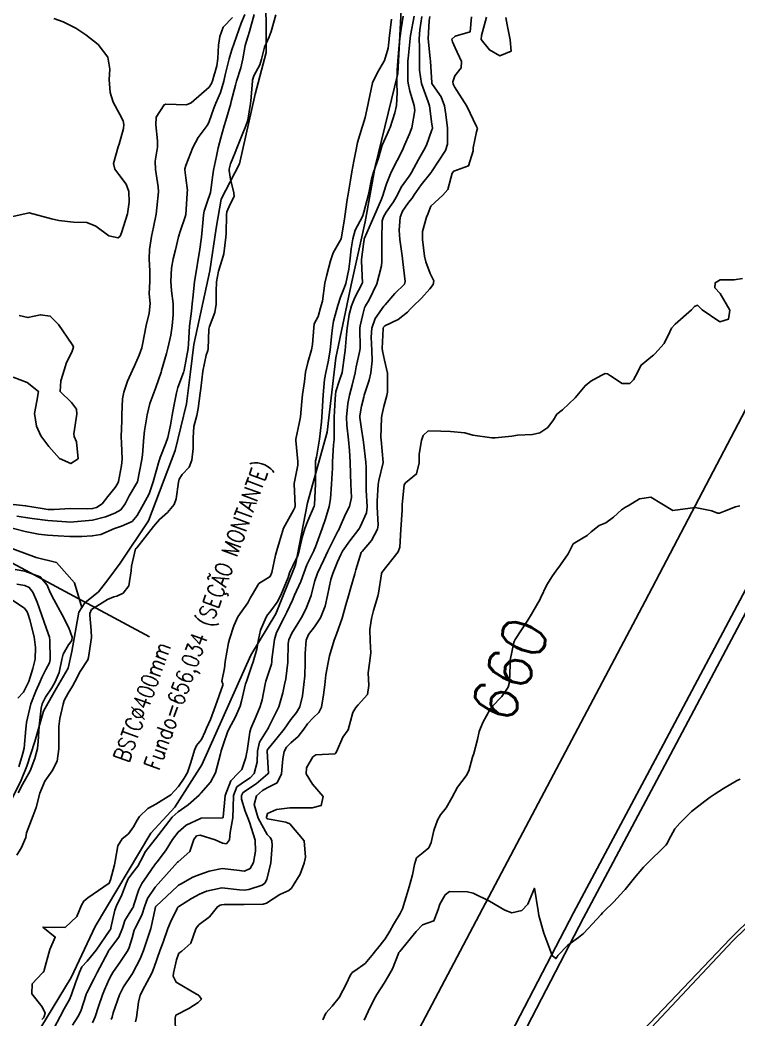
# Model space of a CAD drawing. Header units: metres. Extents: x 292545 to 299085, y 7450245 to 7463078.
# Drawn here: x 296499 to 296563.4, y 7459777.6 to 7459867.1 of the extents above; entities that cross this region are included whole.
import ezdxf
from ezdxf.enums import TextEntityAlignment as Align

# ---------------------------------------------------------------- set-up
doc = ezdxf.new("R2010")
doc.units = ezdxf.units.M
doc.linetypes.add('CONTINUO', pattern=[0])
for name, color, linetype in [('Area Verde e Lazer', 94, 'Continuous'), ('Cotas', 45, 'Continuous'), ('Curvas de Nivel 1m', 11, 'Continuous'), ('Curvas de Nivel 5m', 15, 'Continuous'), ('Hidrografia', 140, 'Continuous'), ('TEXTO', 45, 'Continuous'), ('Vias Primárias', 230, 'Continuous')]:
    doc.layers.add(name, color=color, linetype=linetype)
doc.styles.add('ROMANS', font='romans', dxfattribs={"height": 0.2})
doc.styles.add('Style-STANDARD', font='STANDARD.shx')

msp = doc.modelspace()

# ---------------------------------------------------------------- linework, layer by layer
at = {"layer": 'Area Verde e Lazer'}
msp.add_lwpolyline([(296550.632, 7459772.203), (296562.64, 7459784.783), (296588.203, 7459809.998), (296608.611, 7459829.032), (296618.72, 7459841.834, 0.086848), (296641.001, 7459883.093, 0.079325), (296647.827, 7459924.453, 0.02166), (296648.237, 7459954.064), (296636.583, 7459938.778, 0.038509), (296631.416, 7459928.373, 0.053903), (296631.445, 7459918.749, -0.109616), (296630.302, 7459908.172, -0.222641), (296621.03, 7459898.497, -0.151286), (296608.553, 7459897.645, 0.438059), (296607.11, 7459896.67), (296603.588, 7459889.54), (296592.18, 7459868.24), (296584.12, 7459852.558), (296575.453, 7459835.133), (296565.905, 7459817.518), (296556.8, 7459800.369), (296549.505, 7459786.67), (296541.522, 7459771.291)], format="xyb", dxfattribs=at)
at = {"layer": 'Curvas de Nivel 1m', "flags": 128}
for points, elevation in [([(296518.039, 7459867.363), (296517.211, 7459866.472), (296516.907, 7459865.661), (296516.801, 7459864.866), (296516.739, 7459863.663), (296516.639, 7459863.007), (296516.256, 7459861.667), (296516.179, 7459861.449), (296515.957, 7459861.111), (296514.344, 7459859.694), (296513.941, 7459859.515), (296512.083, 7459859.577), (296511.941, 7459859.536), (296511.226, 7459858.431), (296511.179, 7459857.727), (296511.341, 7459856.286), (296511.32, 7459855.726), (296511.134, 7459854.474), (296511.157, 7459853.727), (296511.394, 7459852.188), (296511.412, 7459851.724), (296511.27, 7459850.287), (296511.204, 7459849.726), (296510.972, 7459848.567), (296510.791, 7459847.73), (296510.624, 7459846.57), (296510.581, 7459845.738), (296510.641, 7459844.616), (296510.629, 7459843.737), (296510.587, 7459842.583), (296510.664, 7459841.736), (296510.596, 7459840.861), (296510.307, 7459839.741), (296509.998, 7459838.057), (296509.917, 7459837.746), (296509.676, 7459837.093), (296509.277, 7459836.144), (296509.096, 7459835.756), (296508.637, 7459834.772), (296508.302, 7459833.763), (296508.208, 7459833.183), (296508.133, 7459831.765), (296508.124, 7459831.249), (296508.089, 7459829.765), (296508.103, 7459829.247), (296508.159, 7459827.764), (296508.113, 7459827.209), (296507.833, 7459825.767), (296507.753, 7459825.555), (296507.535, 7459825.222), (296506.867, 7459824.433), (296506.358, 7459823.782), (296505.853, 7459823.443), (296505.508, 7459823.347), (296505.034, 7459823.323), (296503.508, 7459823.343), (296502.084, 7459823.257), (296501.507, 7459823.269), (296501.003, 7459823.343), (296499.51, 7459823.601), (296497.59, 7459823.811)], 656), ([(296520.007, 7459867.621), (296519.566, 7459866.08), (296519.425, 7459865.629), (296519.199, 7459864.826), (296518.971, 7459863.635), (296518.785, 7459862.837), (296518.416, 7459861.645), (296518.319, 7459861.287), (296517.945, 7459859.82), (296517.914, 7459859.68), (296517.903, 7459859.65), (296517.45, 7459858.132), (296517.302, 7459857.656), (296516.992, 7459856.574), (296516.782, 7459855.661), (296516.617, 7459854.931), (296516.342, 7459853.665), (296516.283, 7459853.252), (296516.078, 7459851.668), (296516.033, 7459851.486), (296515.842, 7459850.969), (296515.519, 7459849.983), (296515.455, 7459849.676), (296515.417, 7459849.274), (296515.279, 7459847.678), (296515.08, 7459846.384), (296514.969, 7459845.682), (296514.82, 7459844.741), (296514.657, 7459843.686), (296514.531, 7459842.478), (296514.452, 7459841.689), (296514.367, 7459841.047), (296514.213, 7459839.692), (296514.109, 7459838.116), (296514.064, 7459837.694), (296513.724, 7459835.76), (296513.714, 7459835.699), (296513.705, 7459835.657), (296513.66, 7459835.531), (296513.15, 7459834.195), (296513.019, 7459833.706), (296512.798, 7459832.532), (296512.66, 7459831.71), (296512.501, 7459830.809), (296512.245, 7459829.713), (296512.081, 7459829.212), (296511.565, 7459827.913), (296511.501, 7459827.721), (296511.483, 7459827.642), (296510.954, 7459825.729), (296510.58, 7459824.681), (296510.071, 7459823.742), (296509.503, 7459822.714), (296509.049, 7459822.203), (296508.098, 7459821.764), (296507.644, 7459821.616), (296507.491, 7459821.547), (296506.243, 7459821.025), (296505.484, 7459820.893), (296504.538, 7459820.859), (296503.483, 7459820.845), (296502.423, 7459820.891), (296501.484, 7459820.955), (296500.673, 7459821.04), (296499.487, 7459821.278), (296497.624, 7459821.756)], 654), ([(296502.034, 7459867.255), (296502.884, 7459866.974), (296504.022, 7459866.396), (296504.914, 7459865.801), (296506.004, 7459864.941), (296506.883, 7459863.781), (296507.045, 7459862.717), (296507.014, 7459861.78), (296507.099, 7459860.636), (296507.344, 7459859.776), (296507.932, 7459858.724), (296508.249, 7459858.088), (296508.319, 7459857.764), (296508.292, 7459857.39), (296507.896, 7459856.007), (296507.828, 7459855.837), (296507.796, 7459855.771), (296507.384, 7459854.269), (296507.494, 7459853.774), (296507.868, 7459853.268), (296508.528, 7459852.429), (296508.755, 7459851.756), (296508.801, 7459850.793), (296508.631, 7459849.758), (296508.105, 7459848.064), (296507.974, 7459847.767), (296507.801, 7459847.598), (296506.972, 7459847.778), (296505.812, 7459848.661), (296504.995, 7459848.982), (296503.815, 7459849.025), (296502.482, 7459849.168), (296501.818, 7459849.32), (296499.823, 7459849.86), (296497.818, 7459849.388)], 657), ([(296521.947, 7459867.601), (296521.524, 7459866.101), (296521.326, 7459865.607), (296520.931, 7459864.684), (296520.639, 7459863.614), (296520.494, 7459863.106), (296519.97, 7459862.127), (296519.854, 7459861.742), (296519.836, 7459861.631), (296519.689, 7459859.889), (296519.662, 7459859.633), (296519.412, 7459858.151), (296519.261, 7459857.637), (296518.853, 7459856.696), (296518.43, 7459855.645), (296518.291, 7459855.243), (296517.879, 7459854.23), (296517.755, 7459853.771), (296517.75, 7459853.651), (296517.865, 7459852.855), (296518.176, 7459851.647), (296518.195, 7459851.299), (296517.837, 7459850.62), (296517.557, 7459849.923), (296517.508, 7459849.653), (296517.477, 7459847.982), (296517.463, 7459847.653), (296517.265, 7459846.171), (296517.135, 7459845.656), (296516.794, 7459844.628), (296516.605, 7459843.661), (296516.58, 7459842.826), (296516.578, 7459841.662), (296516.474, 7459840.91), (296515.995, 7459839.667), (296515.932, 7459839.437), (296515.863, 7459837.668), (296515.835, 7459837.515), (296515.677, 7459837.106), (296515.39, 7459835.674), (296515.217, 7459834.107), (296515.165, 7459833.685), (296514.985, 7459832.321), (296514.853, 7459831.688), (296514.589, 7459830.699), (296514.521, 7459829.691), (296514.531, 7459828.733), (296514.396, 7459827.692), (296514.179, 7459827.071), (296513.55, 7459826.404), (296513.281, 7459825.967), (296513.209, 7459825.703), (296513.008, 7459824.217), (296512.825, 7459823.707), (296512.219, 7459823), (296511.499, 7459822.373), (296510.96, 7459821.728), (296509.474, 7459819.821), (296509.436, 7459819.788), (296509.361, 7459819.751), (296509.006, 7459818.198), (296508.966, 7459817.755), (296508.766, 7459816.421), (296508.247, 7459815.762), (296507.683, 7459815.505), (296507.42, 7459815.428), (296506.844, 7459815.205), (296505.408, 7459814.299), (296505.266, 7459813.94), (296505.266, 7459813.801), (296505.382, 7459812.412), (296505.409, 7459811.799), (296505.369, 7459811.392), (296505.158, 7459809.999), (296505.084, 7459809.803), (296504.391, 7459808.755), (296503.91, 7459807.814), (296503.712, 7459807.423), (296503.313, 7459806.801), (296502.98, 7459806.149), (296502.863, 7459805.824), (296502.591, 7459804.526), (296502.503, 7459803.828), (296502.484, 7459802.608), (296502.494, 7459801.828), (296502.343, 7459800.728), (296501.881, 7459799.834), (296501.224, 7459798.933), (296500.774, 7459797.847), (296500.47, 7459796.574), (296500.204, 7459795.855), (296499.597, 7459794.294), (296499.543, 7459793.864), (296499.427, 7459793.6), (296499.149, 7459792.971), (296498.723, 7459792.29)], 653), ([(296502.043, 7459776.747), (296502.596, 7459777.826), (296502.98, 7459778.509), (296503.449, 7459779.355), (296503.622, 7459779.814), (296503.981, 7459780.838), (296504.335, 7459781.807), (296504.557, 7459782.275), (296505.033, 7459782.791), (296505.825, 7459783.788), (296507.061, 7459785.581), (296507.136, 7459785.695), (296507.162, 7459785.769), (296507.496, 7459787.357), (296507.656, 7459787.764), (296508.13, 7459788.732), (296508.51, 7459789.756), (296508.697, 7459790.174), (296509.123, 7459790.726), (296509.561, 7459791.313), (296509.795, 7459791.743), (296510.262, 7459792.623), (296511.133, 7459793.73), (296511.148, 7459793.745), (296511.163, 7459793.767), (296512.658, 7459795.708), (296513.188, 7459796.174), (296514.092, 7459796.793), (296515.056, 7459797.681), (296515.125, 7459797.76), (296515.206, 7459797.852), (296516.068, 7459798.82), (296516.528, 7459799.661), (296516.977, 7459801.381), (296517.04, 7459801.653), (296517.087, 7459801.821), (296517.264, 7459802.358), (296517.603, 7459803.322), (296517.751, 7459803.645), (296518.292, 7459804.641), (296518.729, 7459805.636), (296518.86, 7459806.081), (296519.219, 7459807.631), (296519.241, 7459807.714), (296519.328, 7459807.944), (296519.765, 7459809.208), (296519.908, 7459809.624), (296520.239, 7459810.747), (296520.378, 7459811.62), (296520.556, 7459812.443), (296521.056, 7459813.613), (296521.189, 7459813.819), (296521.4, 7459814.055), (296522.051, 7459814.963), (296522.369, 7459815.596), (296523.034, 7459817.181), (296523.164, 7459817.584), (296523.237, 7459817.792), (296523.452, 7459818.205), (296523.892, 7459819.151), (296524.035, 7459819.574), (296524.303, 7459820.753), (296524.546, 7459821.569), (296524.814, 7459822.253), (296525.361, 7459823.562), (296525.392, 7459823.684), (296525.488, 7459825.561), (296525.49, 7459825.614), (296525.496, 7459827.561), (296525.502, 7459827.622), (296525.567, 7459827.955), (296525.842, 7459829.556), (296526.033, 7459831.127), (296526.055, 7459831.553), (296526.073, 7459832.009), (296526.173, 7459833.552), (296526.301, 7459834.902), (296526.425, 7459835.549), (296526.624, 7459836.498), (296526.794, 7459837.543), (296526.931, 7459838.777), (296527.012, 7459839.54), (296527.116, 7459840.135), (296527.478, 7459841.534), (296527.741, 7459842.3), (296528.095, 7459843.181), (296528.219, 7459843.525), (296528.491, 7459844.798), (296528.564, 7459845.522), (296528.698, 7459846.613), (296528.824, 7459847.52), (296529.031, 7459848.298), (296529.687, 7459849.511), (296529.731, 7459849.604), (296529.827, 7459849.907), (296530.226, 7459851.504), (296530.506, 7459852.858), (296530.688, 7459853.498), (296531.127, 7459854.733), (296531.347, 7459855.488), (296531.475, 7459855.911), (296531.914, 7459856.888), (296532.099, 7459857.299), (296532.172, 7459857.478), (296532.608, 7459858.801), (296532.762, 7459859.472), (296532.803, 7459860.623), (296532.767, 7459861.472), (296532.814, 7459862.638), (296532.873, 7459863.471), (296532.942, 7459864.533), (296533.034, 7459865.47), (296533.156, 7459866.334), (296533.342, 7459867.467)], 654), ([(296505.492, 7459777.268), (296505.734, 7459777.792), (296506.041, 7459778.731), (296506.39, 7459779.786), (296506.57, 7459780.214), (296507.014, 7459781.173), (296507.217, 7459781.571), (296507.342, 7459781.767), (296508.018, 7459782.775), (296508.661, 7459783.754), (296508.784, 7459784.014), (296509.054, 7459784.881), (296509.245, 7459785.564), (296509.328, 7459785.747), (296509.922, 7459786.9), (296510.185, 7459787.739), (296510.426, 7459788.41), (296511.11, 7459789.422), (296511.376, 7459789.726), (296513.133, 7459791.678), (296513.179, 7459791.7), (296514.218, 7459792.618), (296514.594, 7459793.686), (296514.839, 7459794.011), (296515.167, 7459794.08), (296516.485, 7459793.667), (296517.159, 7459793.371), (296517.502, 7459793.31), (296517.794, 7459793.651), (296517.837, 7459794.317), (296518.081, 7459795.647), (296518.108, 7459796.562), (296518.127, 7459797.641), (296518.453, 7459798.399), (296519.223, 7459798.952), (296519.645, 7459799.207), (296520.008, 7459799.622), (296520.253, 7459800.61), (296520.291, 7459801.62), (296520.466, 7459802.417), (296521.214, 7459803.611), (296521.24, 7459803.654), (296521.284, 7459803.732), (296522.215, 7459805.596), (296522.562, 7459806.838), (296522.708, 7459807.589), (296522.821, 7459808.098), (296523.021, 7459809.585), (296523.053, 7459811.268), (296523.107, 7459811.584), (296523.379, 7459812.184), (296523.9, 7459813.063), (296524.232, 7459813.572), (296524.631, 7459814.341), (296525.092, 7459815.563), (296525.17, 7459815.818), (296525.436, 7459816.885), (296525.664, 7459817.557), (296526.243, 7459818.766), (296526.606, 7459819.543), (296527.491, 7459821.32), (296527.572, 7459821.449), (296527.618, 7459821.529), (296528.191, 7459822.838), (296528.534, 7459823.52), (296528.708, 7459824.335), (296528.662, 7459825.519), (296528.618, 7459826.453), (296528.586, 7459827.52), (296528.545, 7459828.549), (296528.456, 7459829.521), (296528.302, 7459830.823), (296528.273, 7459831.523), (296528.376, 7459832.772), (296528.525, 7459833.521), (296528.765, 7459834.399), (296529.033, 7459835.516), (296529.141, 7459836.035), (296529.474, 7459837.512), (296529.49, 7459837.707), (296529.46, 7459839.512), (296529.482, 7459839.736), (296529.721, 7459840.746), (296529.891, 7459841.348), (296529.962, 7459841.507), (296530.298, 7459842.062), (296530.983, 7459843.492), (296531.393, 7459845.11), (296531.427, 7459845.485), (296531.436, 7459845.827), (296531.42, 7459847.486), (296531.478, 7459849.144), (296531.587, 7459849.484), (296531.827, 7459849.919), (296532.469, 7459850.841), (296532.823, 7459851.47), (296533.17, 7459852.15), (296533.868, 7459853.136), (296534.014, 7459853.316), (296534.105, 7459853.458), (296534.721, 7459854.616), (296535.207, 7459855.447), (296535.431, 7459855.914), (296535.92, 7459857.275), (296535.96, 7459857.401), (296535.963, 7459857.439), (296535.959, 7459857.475), (296535.926, 7459857.789), (296535.71, 7459859.442), (296535.599, 7459859.791), (296534.988, 7459861.45), (296534.8, 7459862.632), (296534.802, 7459863.452), (296534.809, 7459864.647), (296534.784, 7459865.452), (296534.826, 7459866.253), (296535.031, 7459867.445)], 656), ([(296507.193, 7459777.553), (296507.272, 7459777.776), (296507.365, 7459778.162), (296507.911, 7459779.766), (296508.274, 7459780.487), (296509.021, 7459781.612), (296509.079, 7459781.693), (296509.113, 7459781.749), (296509.791, 7459782.987), (296510.088, 7459783.74), (296510.315, 7459784.473), (296510.725, 7459785.733), (296510.802, 7459785.998), (296511.087, 7459787.356), (296511.163, 7459787.658), (296511.208, 7459787.728), (296513.111, 7459789.512), (296513.218, 7459789.593), (296513.395, 7459789.697), (296514.494, 7459790.312), (296515.122, 7459790.563), (296515.95, 7459790.847), (296517.127, 7459791.1), (296518.445, 7459790.959), (296519.125, 7459790.87), (296519.645, 7459791.108), (296519.92, 7459791.622), (296520.125, 7459792.644), (296520.071, 7459793.621), (296519.562, 7459795.243), (296519.411, 7459795.628), (296519.189, 7459796.222), (296518.869, 7459797.304), (296518.859, 7459797.633), (296518.964, 7459797.875), (296519.209, 7459798.066), (296520.164, 7459798.675), (296521.232, 7459799.565), (296521.256, 7459799.586), (296521.267, 7459799.609), (296521.267, 7459799.643), (296521.238, 7459800.089), (296521.151, 7459801.611), (296521.168, 7459801.697), (296521.256, 7459801.833), (296522.061, 7459802.809), (296522.668, 7459803.589), (296523.292, 7459804.44), (296523.789, 7459805.084), (296524.078, 7459805.572), (296524.317, 7459806.566), (296524.455, 7459807.569), (296524.545, 7459808.358), (296524.569, 7459809.568), (296524.558, 7459810.371), (296524.653, 7459811.567), (296524.868, 7459812.075), (296525.385, 7459812.764), (296525.925, 7459813.552), (296526.355, 7459814.599), (296526.568, 7459815.543), (296526.877, 7459816.978), (296527.046, 7459817.536), (296527.155, 7459817.827), (296527.459, 7459818.581), (296527.753, 7459819.243), (296527.909, 7459819.526), (296528.555, 7459820.446), (296529.371, 7459821.511), (296529.421, 7459821.583), (296529.495, 7459821.703), (296530.061, 7459822.951), (296530.111, 7459823.504), (296530.04, 7459825), (296530.033, 7459825.505), (296530.03, 7459827.033), (296530.012, 7459827.506), (296529.788, 7459829.301), (296529.75, 7459829.508), (296529.597, 7459830.464), (296529.46, 7459831.512), (296529.463, 7459831.663), (296529.623, 7459832.527), (296529.808, 7459833.331), (296529.864, 7459833.508), (296530.296, 7459834.854), (296530.446, 7459835.502), (296530.575, 7459836.596), (296530.546, 7459837.501), (296530.486, 7459838.711), (296530.543, 7459839.502), (296530.833, 7459840.382), (296531.621, 7459841.482), (296531.734, 7459841.61), (296532.604, 7459842.612), (296533.454, 7459843.463), (296533.53, 7459843.688), (296533.32, 7459845.465), (296533.247, 7459846), (296533.052, 7459847.468), (296532.984, 7459848.295), (296533.062, 7459849.468), (296533.291, 7459850.003), (296533.836, 7459850.758), (296534.141, 7459851.156), (296534.34, 7459851.455), (296534.956, 7459852.349), (296535.817, 7459853.441), (296535.84, 7459853.474), (296535.874, 7459853.525), (296537.141, 7459855.421), (296537.319, 7459856.001), (296537.303, 7459857.419), (296537.18, 7459858.666), (296537.054, 7459859.423), (296536.749, 7459860.226), (296535.962, 7459861.354), (296535.92, 7459861.44), (296535.909, 7459861.496), (296535.805, 7459863.442), (296535.775, 7459863.663), (296535.598, 7459865.444), (296535.68, 7459867.086), (296535.737, 7459867.434)], 657), ([(296509.361, 7459777.352), (296509.451, 7459777.745), (296509.623, 7459779.107), (296509.786, 7459779.742), (296510.199, 7459780.544), (296510.826, 7459781.732), (296510.885, 7459781.871), (296511.028, 7459782.261), (296511.55, 7459783.722), (296511.839, 7459784.506), (296512.254, 7459785.712), (296512.482, 7459786.299), (296513.09, 7459787.523), (296513.16, 7459787.631), (296513.238, 7459787.699), (296514.375, 7459788.412), (296515.104, 7459788.806), (296515.709, 7459789.072), (296517.11, 7459789.367), (296518.67, 7459789.198), (296519.108, 7459789.153), (296519.529, 7459789.206), (296520.72, 7459789.614), (296520.946, 7459789.78), (296521.118, 7459790.105), (296521.492, 7459791.605), (296521.615, 7459793.144), (296521.58, 7459793.604), (296521.427, 7459793.867), (296521.168, 7459794.156), (296520.339, 7459795.618), (296519.979, 7459796.838), (296520.194, 7459797.62), (296520.731, 7459798.094), (296521.214, 7459798.341), (296522.051, 7459798.767), (296522.436, 7459799.592), (296522.57, 7459800.914), (296522.677, 7459801.589), (296522.876, 7459801.969), (296523.264, 7459802.348), (296523.93, 7459802.917), (296524.429, 7459803.569), (296524.783, 7459804.07), (296525.293, 7459804.596), (296525.784, 7459805.069), (296526.02, 7459805.553), (296526.211, 7459806.654), (296526.319, 7459807.55), (296526.424, 7459808.461), (296526.627, 7459809.547), (296526.751, 7459810.155), (296527.154, 7459811.542), (296527.379, 7459812.098), (296527.872, 7459813.525), (296528.201, 7459814.732), (296528.437, 7459815.52), (296528.67, 7459816.278), (296529.011, 7459817.514), (296529.112, 7459817.85), (296529.466, 7459819.029), (296529.582, 7459819.398), (296529.658, 7459819.508), (296530.493, 7459820.484), (296531.056, 7459821.494), (296531.116, 7459821.874), (296531.023, 7459823.495), (296531.011, 7459824.004), (296531.117, 7459825.494), (296531.166, 7459825.875), (296531.543, 7459827.49), (296531.361, 7459829.492), (296531.349, 7459829.73), (296531.39, 7459831.492), (296531.419, 7459831.688), (296531.623, 7459832.502), (296531.882, 7459833.486), (296531.935, 7459833.785), (296531.937, 7459835.486), (296531.67, 7459836.63), (296531.483, 7459837.492), (296531.472, 7459837.705), (296531.556, 7459839.491), (296531.589, 7459839.607), (296531.706, 7459839.715), (296532.903, 7459840.28), (296533.725, 7459840.953), (296533.973, 7459841.214), (296534.218, 7459841.455), (296534.982, 7459842.206), (296535.749, 7459843.029), (296536.04, 7459843.436), (296536.082, 7459843.761), (296535.763, 7459844.401), (296535.371, 7459845.444), (296535.256, 7459845.97), (296535.091, 7459847.447), (296535.078, 7459848.179), (296535.428, 7459849.444), (296535.542, 7459849.726), (296535.833, 7459850.449), (296536.903, 7459851.424), (296537.343, 7459851.925), (296537.739, 7459853.412), (296537.875, 7459853.587), (296539.207, 7459854.069), (296539.62, 7459855.393), (296539.63, 7459855.659), (296539.919, 7459857.106), (296539.989, 7459857.322), (296540.004, 7459857.389), (296539.989, 7459857.454), (296539.925, 7459857.576), (296539.056, 7459859.399), (296537.96, 7459861.137), (296537.865, 7459861.315), (296537.83, 7459861.412), (296537.806, 7459861.572), (296537.974, 7459862.116), (296538.544, 7459862.845), (296538.562, 7459863.404), (296538.005, 7459864.64), (296537.758, 7459865.161), (296537.705, 7459865.415), (296538.015, 7459865.662), (296539.343, 7459866.073), (296539.469, 7459867.396)], 658), ([(296540.803, 7459867.378), (296540.366, 7459865.734), (296540.343, 7459865.385), (296541.074, 7459864.444), (296541.998, 7459863.916), (296543.021, 7459864.332), (296542.947, 7459865.351), (296542.676, 7459866.704), (296542.547, 7459867.355)], 658), ([(296500.969, 7459777.556), (296501.104, 7459777.714), (296501.172, 7459777.847), (296501.27, 7459778.14), (296500.981, 7459778.707), (296500.076, 7459779.859), (296500.105, 7459780.76), (296501.022, 7459781.757), (296501.075, 7459781.796), (296501.143, 7459781.848), (296501.166, 7459781.989), (296501.687, 7459783.84), (296502.169, 7459784.948), (296501.063, 7459785.85), (296503.063, 7459785.82), (296504.095, 7459786.793), (296504.518, 7459787.806), (296504.73, 7459788.17), (296505.1, 7459788.459), (296506.997, 7459789.772), (296507.116, 7459790.077), (296507.463, 7459791.433), (296507.538, 7459791.766), (296507.778, 7459793.139), (296508.16, 7459793.76), (296508.718, 7459794.204), (296509.174, 7459794.815), (296509.514, 7459795.412), (296509.727, 7459795.745), (296510.466, 7459796.465), (296511.194, 7459796.851), (296512.512, 7459797.71), (296512.866, 7459798.048), (296513.214, 7459798.451), (296513.734, 7459799.187), (296514.006, 7459799.692), (296514.328, 7459800.603), (296514.636, 7459801.686), (296514.83, 7459802.114), (296515.268, 7459802.666), (296515.594, 7459803.36), (296515.719, 7459803.673), (296516.075, 7459804.452), (296516.528, 7459805.662), (296517.18, 7459807.511), (296517.184, 7459807.652), (296517.091, 7459807.889), (296517.344, 7459809.051), (296517.399, 7459809.602), (296517.404, 7459809.649), (296517.701, 7459811.315), (296517.789, 7459811.646), (296518.185, 7459812.842), (296518.539, 7459813.639), (296518.882, 7459814.154), (296519.412, 7459814.911), (296519.674, 7459815.372), (296519.803, 7459815.626), (296520.422, 7459816.631), (296521.44, 7459817.271), (296521.568, 7459817.608), (296521.895, 7459819.175), (296522.039, 7459819.602), (296522.277, 7459820.394), (296522.618, 7459821.593), (296523.509, 7459823.19), (296523.634, 7459823.457), (296523.657, 7459823.579), (296523.582, 7459825.54), (296523.586, 7459825.58), (296523.897, 7459827.239), (296523.905, 7459827.577), (296523.715, 7459829.445), (296523.72, 7459829.579), (296524.06, 7459831.121), (296524.134, 7459831.575), (296524.263, 7459832.938), (296524.336, 7459833.573), (296524.497, 7459834.725), (296524.607, 7459835.571), (296524.802, 7459836.438), (296525.127, 7459837.566), (296525.216, 7459838.036), (296525.332, 7459839.564), (296525.383, 7459839.888), (296525.718, 7459840.548), (296525.945, 7459841.341), (296526.006, 7459841.556), (296526.102, 7459841.92), (296526.322, 7459843.551), (296526.496, 7459844.285), (296526.845, 7459845.544), (296527.076, 7459846.248), (296527.803, 7459847.53), (296528.074, 7459849.274), (296528.119, 7459849.527), (296528.329, 7459851.042), (296528.407, 7459851.524), (296528.617, 7459852.768), (296528.731, 7459853.521), (296528.922, 7459854.48), (296529.137, 7459855.518), (296529.257, 7459856.162), (296529.662, 7459857.513), (296529.729, 7459857.708), (296529.932, 7459858.395), (296530.187, 7459859.506), (296530.235, 7459859.795), (296530.586, 7459861.501), (296531.04, 7459862.431), (296531.669, 7459863.485), (296532.004, 7459864.598), (296532.088, 7459865.403), (296532.1, 7459865.479), (296532.308, 7459867.2)], 653), ([(296512.954, 7459776.428), (296512.911, 7459777.701), (296512.975, 7459777.958), (296514.128, 7459778.542), (296514.987, 7459779.084), (296515.266, 7459779.402), (296515.052, 7459779.679), (296514.993, 7459779.736), (296514.826, 7459779.85), (296513.005, 7459780.909), (296512.743, 7459781.437), (296512.768, 7459781.704), (296513.031, 7459782.899), (296513.232, 7459783.506), (296513.504, 7459783.695), (296514.323, 7459784.414), (296514.779, 7459785.683), (296514.871, 7459785.877), (296515.069, 7459786.068), (296515.976, 7459786.775), (296516.694, 7459787.664), (296516.933, 7459787.823), (296517.095, 7459787.855), (296517.299, 7459787.861), (296519.095, 7459787.871), (296520.806, 7459787.903), (296521.097, 7459787.996), (296522.294, 7459788.781), (296523.108, 7459789.119), (296523.353, 7459789.335), (296523.501, 7459789.576), (296524.105, 7459790.588), (296524.461, 7459791.567), (296524.597, 7459792.109), (296524.469, 7459793.567), (296523.178, 7459795.096), (296522.837, 7459795.242), (296521.182, 7459795.537), (296521.113, 7459795.611), (296521.093, 7459795.702), (296521.187, 7459796.028), (296521.981, 7459796.388), (296523.192, 7459796.521), (296524.221, 7459796.542), (296525.193, 7459796.524), (296526.007, 7459796.74), (296526.184, 7459797.55), (296525.219, 7459798.642), (296524.647, 7459799.566), (296524.69, 7459800.114), (296525.248, 7459801.089), (296525.514, 7459801.293), (296527.251, 7459801.359), (296527.375, 7459801.538), (296527.941, 7459802.861), (296528.41, 7459803.523), (296528.841, 7459805.06), (296529.1, 7459805.513), (296529.305, 7459805.753), (296530.139, 7459806.677), (296530.254, 7459807.501), (296530.212, 7459808.629), (296530.314, 7459809.5), (296530.435, 7459810.426), (296530.396, 7459811.5), (296530.37, 7459812.514), (296530.504, 7459813.499), (296530.696, 7459814.205), (296531.087, 7459815.493), (296531.148, 7459815.771), (296531.395, 7459817.49), (296531.406, 7459817.527), (296531.444, 7459817.609), (296532.891, 7459819.469), (296533.034, 7459819.902), (296533.128, 7459821.465), (296533.246, 7459823.199), (296533.257, 7459823.464), (296533.263, 7459823.717), (296533.439, 7459825.462), (296533.545, 7459825.639), (296534.545, 7459826.458), (296534.771, 7459827.448), (296534.79, 7459828.228), (296534.999, 7459829.446), (296535.151, 7459829.883), (296535.596, 7459830.325), (296536.723, 7459830.296), (296537.596, 7459830.256), (296538.864, 7459830.127), (296539.591, 7459829.925), (296541.276, 7459829.684), (296541.588, 7459829.692), (296543.093, 7459829.844), (296543.591, 7459829.911), (296544.925, 7459829.995), (296545.595, 7459830.126), (296546.305, 7459830.611), (296546.806, 7459831.308), (296547.117, 7459831.806), (296547.622, 7459832.196), (296548.758, 7459833.283), (296549.644, 7459834.359), (296550.151, 7459834.762), (296551.089, 7459835.256), (296551.454, 7459835.454), (296551.656, 7459835.428), (296551.912, 7459835.246), (296552.957, 7459834.541), (296553.646, 7459834.567), (296553.998, 7459834.868), (296554.15, 7459835.215), (296554.679, 7459836.199), (296555.68, 7459837.021), (296555.784, 7459837.096), (296555.896, 7459837.198), (296556.735, 7459838.147), (296557.251, 7459839.185), (296557.388, 7459839.501), (296557.71, 7459839.87), (296559.188, 7459841.158), (296559.44, 7459841.441), (296559.729, 7459841.567), (296560.137, 7459841.146), (296561.712, 7459840.078), (296562.508, 7459840.33), (296562.632, 7459841.121), (296561.745, 7459842.622), (296561.267, 7459843.135), (296561.316, 7459843.576), (296561.76, 7459843.856), (296563.021, 7459843.856), (296563.762, 7459843.976)], 659), ([(296498.947, 7459840.639), (296499.712, 7459840.457), (296500.846, 7459840.719), (296501.714, 7459840.588), (296502.448, 7459839.833), (296503.685, 7459838.034), (296503.776, 7459837.911), (296503.793, 7459837.818), (296503.679, 7459837.455), (296503.157, 7459836.336), (296503, 7459835.827), (296502.68, 7459834.797), (296502.605, 7459833.83), (296503.623, 7459832.846), (296504.063, 7459832.259), (296504.095, 7459831.813), (296503.828, 7459830.049), (296503.854, 7459829.816), (296504.074, 7459829.324), (296504.219, 7459827.81), (296503.558, 7459827.373), (296502.561, 7459827.83), (296501.579, 7459828.915), (296500.879, 7459829.851), (296500.476, 7459830.731), (296500.316, 7459831.853), (296500.504, 7459832.971), (296500.656, 7459833.85), (296499.645, 7459834.649), (296498.398, 7459835.132)], 657), ([(296498.586, 7459817.879), (296499.442, 7459817.749), (296500.818, 7459817.231), (296501.429, 7459816.473), (296501.713, 7459815.837), (296502.042, 7459815.208), (296502.786, 7459813.826), (296503.385, 7459812.647), (296503.677, 7459811.817), (296503.651, 7459811.536), (296503.366, 7459811.146), (296502.875, 7459810.308), (296502.772, 7459809.826), (296502.505, 7459808.659), (296502.153, 7459807.832), (296501.855, 7459807.297), (296501.309, 7459806.459), (296501.007, 7459805.844), (296500.905, 7459805.452), (296500.718, 7459803.848), (296500.648, 7459802.464), (296500.574, 7459801.85), (296500.343, 7459800.953), (296499.927, 7459799.86), (296499.221, 7459798.632), (296498.855, 7459797.874)], 654), ([(296497.908, 7459815.395), (296499.408, 7459814.417), (296499.639, 7459814.101), (296499.728, 7459813.865), (296499.885, 7459813.373), (296500.276, 7459811.856), (296500.412, 7459810.903), (296500.366, 7459809.855), (296500.167, 7459809.031), (296499.811, 7459807.863), (296499.313, 7459806.906), (296498.816, 7459806.367)], 656), ([(296529.837, 7459777.501), (296530.209, 7459778.27), (296530.819, 7459779.492), (296530.877, 7459779.608), (296530.996, 7459779.8), (296531.655, 7459780.834), (296532.038, 7459781.48), (296532.389, 7459782.11), (296532.912, 7459783.471), (296532.958, 7459783.557), (296533.045, 7459783.665), (296534.497, 7459785.448), (296535.069, 7459786.042), (296536.108, 7459786.394), (296536.474, 7459787.426), (296536.623, 7459787.892), (296537.103, 7459788.733), (296537.486, 7459789.038), (296539.107, 7459789), (296539.61, 7459788.881), (296541.095, 7459788.173), (296542.441, 7459787.356), (296543.081, 7459787.136), (296543.992, 7459787.336), (296544.52, 7459787.9), (296545.113, 7459789.32), (296545.434, 7459787.316), (296545.505, 7459786.889), (296545.959, 7459785.311), (296546.489, 7459783.865), (296546.692, 7459783.304), (296547.039, 7459783.02), (296547.148, 7459783.192), (296547.205, 7459783.298), (296548.114, 7459784.228), (296549.059, 7459784.899), (296549.491, 7459785.274), (296551.08, 7459786.962), (296551.213, 7459787.117), (296551.34, 7459787.247), (296552.228, 7459788.106), (296553.111, 7459789.103), (296553.176, 7459789.166), (296553.239, 7459789.229), (296554.083, 7459790.261), (296554.882, 7459791.213), (296555.136, 7459791.474), (296556.889, 7459793.183), (296557.001, 7459793.336), (296557.16, 7459793.679), (296557.69, 7459794.66), (296558.13, 7459795.171), (296558.666, 7459795.687), (296559.193, 7459796.203), (296560.381, 7459797.142), (296560.857, 7459797.486), (296561.212, 7459797.739), (296562.062, 7459798.279), (296563.23, 7459798.943), (296563.34, 7459799), (296563.537, 7459799.107)], 661)]:
    msp.add_lwpolyline(points, dxfattribs=dict(at, elevation=elevation))
at = {"layer": 'Curvas de Nivel 5m', "flags": 128}
for points, elevation in [([(296519.149, 7459867.633), (296518.841, 7459866.827), (296518.415, 7459865.644), (296518.001, 7459864.461), (296517.807, 7459863.84), (296517.762, 7459863.652), (296517.405, 7459862.222), (296517.269, 7459861.657), (296516.981, 7459860.631), (296516.571, 7459859.664), (296516.386, 7459859.218), (296515.926, 7459857.937), (296515.785, 7459857.672), (296514.982, 7459856.608), (296514.503, 7459855.691), (296513.877, 7459854.092), (296513.783, 7459853.792), (296513.775, 7459853.701), (296513.866, 7459852.987), (296514.009, 7459851.852), (296513.995, 7459851.698), (296513.977, 7459851.572), (296513.855, 7459849.7), (296513.821, 7459849.501), (296513.348, 7459848.164), (296513.212, 7459847.706), (296512.948, 7459846.546), (296512.732, 7459845.71), (296512.585, 7459844.891), (296512.533, 7459843.712), (296512.59, 7459842.866), (296512.738, 7459841.71), (296512.735, 7459840.692), (296512.632, 7459839.711), (296512.52, 7459838.887), (296512.264, 7459837.714), (296512.14, 7459837.254), (296511.703, 7459835.72), (296511.693, 7459835.689), (296511.661, 7459835.579), (296511.174, 7459834.193), (296510.997, 7459833.73), (296510.644, 7459832.756), (296510.39, 7459831.738), (296510.174, 7459830.316), (296510.11, 7459829.742), (296509.98, 7459828.157), (296509.92, 7459827.745), (296509.543, 7459825.75), (296508.788, 7459824.494), (296508.42, 7459823.761), (296508.039, 7459823.234), (296507.504, 7459822.921), (296506.672, 7459822.608), (296505.498, 7459822.316), (296503.836, 7459822.155), (296503.496, 7459822.142), (296503.172, 7459822.147), (296501.497, 7459822.279), (296500.102, 7459822.464), (296499.5, 7459822.55), (296498.722, 7459822.657)], 655), ([(296503.716, 7459777.058), (296504.204, 7459777.808), (296504.462, 7459778.321), (296504.929, 7459779.801), (296504.945, 7459779.85), (296504.995, 7459779.948), (296505.62, 7459781.188), (296505.922, 7459781.787), (296506.906, 7459783.636), (296506.984, 7459783.771), (296507.044, 7459783.845), (296507.879, 7459784.937), (296508.19, 7459785.759), (296508.408, 7459786.422), (296509.09, 7459787.541), (296509.169, 7459787.672), (296509.193, 7459787.749), (296509.652, 7459789.2), (296509.926, 7459789.742), (296510.408, 7459790.449), (296511.13, 7459791.478), (296511.328, 7459791.727), (296512.098, 7459792.767), (296512.689, 7459793.707), (296513.169, 7459794.355), (296513.902, 7459794.966), (296515.182, 7459795.589), (296515.257, 7459795.604), (296517.183, 7459795.625), (296517.207, 7459795.66), (296517.211, 7459795.687), (296517.395, 7459797.648), (296517.904, 7459798.962), (296518.568, 7459799.637), (296518.892, 7459799.978), (296519.247, 7459801.055), (296519.348, 7459801.533), (296519.358, 7459801.629), (296519.607, 7459803.298), (296519.699, 7459803.626), (296520.16, 7459804.755), (296520.525, 7459805.618), (296520.71, 7459806.214), (296520.979, 7459807.613), (296521.053, 7459807.887), (296521.34, 7459808.779), (296521.539, 7459809.419), (296521.57, 7459809.607), (296521.585, 7459809.836), (296521.805, 7459811.604), (296522.008, 7459812.229), (296522.69, 7459813.591), (296522.924, 7459814.064), (296523.417, 7459815.153), (296523.55, 7459815.45), (296523.611, 7459815.578), (296524.184, 7459816.824), (296524.442, 7459817.57), (296524.727, 7459818.294), (296525.341, 7459819.561), (296525.38, 7459819.654), (296525.477, 7459819.928), (296526.077, 7459821.551), (296526.387, 7459822.432), (296526.713, 7459823.542), (296526.832, 7459824.232), (296526.936, 7459825.539), (296527, 7459826.981), (296527.013, 7459827.538), (296527.092, 7459829.051), (296527.148, 7459829.537), (296527.172, 7459829.953), (296527.151, 7459831.537), (296527.241, 7459833.148), (296527.268, 7459833.535), (296527.321, 7459833.851), (296527.653, 7459834.848), (296527.828, 7459835.36), (296527.866, 7459835.528), (296528.097, 7459837.106), (296528.155, 7459837.525), (296528.271, 7459838.95), (296528.317, 7459839.524), (296528.514, 7459840.729), (296528.718, 7459841.52), (296529.006, 7459842.252), (296529.671, 7459843.511), (296529.688, 7459843.577), (296529.609, 7459845.512), (296529.616, 7459845.671), (296529.796, 7459847.031), (296529.86, 7459847.451), (296529.864, 7459847.509), (296529.884, 7459847.589), (296530.702, 7459849.497), (296531.414, 7459851.062), (296531.561, 7459851.484), (296531.62, 7459851.709), (296531.857, 7459852.449), (296532.144, 7459853.202), (296532.274, 7459853.476), (296532.809, 7459854.545), (296533.271, 7459855.466), (296533.467, 7459855.896), (296533.915, 7459856.936), (296534.069, 7459857.31), (296534.116, 7459857.458), (296534.392, 7459859.002), (296534.345, 7459859.456), (296533.956, 7459860.754), (296533.78, 7459861.462), (296533.762, 7459861.666), (296533.774, 7459863.462), (296533.783, 7459863.674), (296533.967, 7459865.46), (296533.971, 7459865.502), (296534.016, 7459865.741), (296534.323, 7459867.456)], 655), ([(296526.135, 7459777.548), (296526.404, 7459778.12), (296526.985, 7459778.76), (296527.597, 7459779.531), (296528.273, 7459780.788), (296528.582, 7459781.516), (296528.764, 7459781.767), (296529.019, 7459781.922), (296529.941, 7459782.59), (296530.7, 7459783.493), (296530.845, 7459783.692), (296531.047, 7459783.93), (296531.746, 7459784.793), (296532.165, 7459785.479), (296532.465, 7459786.08), (296533.079, 7459787.056), (296533.286, 7459787.467), (296533.718, 7459788.847), (296533.894, 7459789.458), (296534.189, 7459790.519), (296534.359, 7459791.452), (296534.549, 7459792.042), (296535.149, 7459792.54), (296535.643, 7459792.947), (296535.86, 7459793.433), (296536.107, 7459794.497), (296536.429, 7459795.428), (296536.697, 7459795.916), (296537.194, 7459796.536), (296537.699, 7459797.413), (296538.226, 7459798.397), (296538.977, 7459799.394), (296539.238, 7459799.86), (296539.571, 7459801.066), (296539.675, 7459801.386), (296540.007, 7459802.641), (296540.164, 7459803.381), (296540.476, 7459804.187), (296541.128, 7459805.372), (296541.201, 7459805.474), (296541.305, 7459805.575), (296542.176, 7459806.5), (296542.751, 7459807.356), (296542.881, 7459807.803), (296542.925, 7459809.354), (296542.945, 7459809.766), (296543.258, 7459811.351), (296543.283, 7459811.441), (296543.376, 7459811.613), (296544.524, 7459813.333), (296544.845, 7459813.885), (296545.416, 7459814.865), (296545.578, 7459815.161), (296545.649, 7459815.318), (296546.232, 7459816.515), (296546.734, 7459817.307), (296547.011, 7459817.74), (296547.453, 7459818.3), (296548.131, 7459819.29), (296548.573, 7459820.187), (296549.485, 7459820.714), (296549.825, 7459820.93), (296550.177, 7459821.263), (296550.909, 7459821.845), (296551.501, 7459822.082), (296552.184, 7459822.565), (296552.907, 7459823.236), (296553.277, 7459823.471), (296553.517, 7459823.605), (296554.526, 7459824.218), (296555.525, 7459824.374), (296557.513, 7459823.18), (296559.516, 7459823.454), (296560.996, 7459823.135), (296561.511, 7459822.944), (296561.698, 7459822.941), (296562.144, 7459823.124), (296563.126, 7459823.505), (296563.518, 7459823.604)], 660), ([(296498.724, 7459816.583), (296499.429, 7459816.459), (296499.845, 7459816.282), (296500.149, 7459815.859), (296500.534, 7459814.973), (296500.93, 7459813.847), (296501.384, 7459812.574), (296501.639, 7459811.837), (296501.671, 7459811.536), (296501.721, 7459809.836), (296501.664, 7459809.521), (296501.339, 7459808.927), (296500.97, 7459808.204), (296500.822, 7459807.848), (296500.434, 7459806.973), (296499.993, 7459805.86), (296499.592, 7459804.171), (296499.552, 7459803.866), (296499.535, 7459803.61), (296499.38, 7459801.868), (296499.247, 7459801.298), (296498.907, 7459800.202)], 655)]:
    msp.add_lwpolyline(points, dxfattribs=dict(at, elevation=elevation))
at = {"layer": 'Hidrografia'}
for points in [[(296520.955, 7459871), (296521.079, 7459866.885), (296521.079, 7459864.217), (296520.068, 7459860.467), (296518.693, 7459854.236), (296517.032, 7459851.063), (296516.599, 7459848.468), (296516.022, 7459844.646), (296514.574, 7459838.056), (296514.286, 7459835.604), (296513.925, 7459832.72), (296512.914, 7459828.538), (296510.528, 7459822.234), (296507.972, 7459818.47), (296506.894, 7459816.971), (296506.049, 7459815.893), (296504.83, 7459814.909), (296504.267, 7459814.066), (296503.657, 7459810.553), (296503.329, 7459809.054), (296502.063, 7459806.899), (296501.124, 7459805.191), (296500.327, 7459802.474), (296499.623, 7459800.273), (296499.06, 7459798.867), (296495.959, 7459792.755)], [(296500.865, 7459776.845), (296503.596, 7459781.326), (296505.742, 7459785.904), (296510.73, 7459794.247), (296512.876, 7459796.584), (296515.314, 7459800.383), (296519.703, 7459810.222), (296521.947, 7459813.924), (296523.702, 7459818.307), (296524.775, 7459823.86), (296526.531, 7459830.191), (296527.312, 7459836.863), (296528.678, 7459843.39), (296529.946, 7459849.039), (296530.823, 7459854.007), (296532.874, 7459862.342), (296533.264, 7459869.746)], [(296504.548, 7459814.488), (296503.884, 7459816.703), (296502.28, 7459818.527), (296500.453, 7459818.969), (296496.967, 7459820.24)]]:
    msp.add_lwpolyline(points, dxfattribs=at)
at = {"layer": 'TEXTO', "linetype": 'CONTINUO'}
msp.add_polyline3d([(296510.627, 7459811.854, 0), (296479.186, 7459828.729, 0)], dxfattribs=at)
at = {"layer": 'Vias Primárias'}
msp.add_lwpolyline([(296435.392, 7459525.276), (296442.413, 7459557.486), (296447.189, 7459580.85), (296450.716, 7459598.467), (296457.538, 7459621.028), (296466.279, 7459646.539), (296475.025, 7459663.573), (296483.416, 7459679.642), (296490.633, 7459693.394), (296501.833, 7459714.411), (296507.958, 7459726.531), (296523.75, 7459755.852), (296542.423, 7459791.216), (296555.043, 7459815.041), (296567.208, 7459838.297), (296584.914, 7459872.524), (296597.892, 7459897.004), (296606.065, 7459912.148), (296613.46, 7459926.475), (296621.915, 7459943.637), (296629.767, 7459959.907), (296643.246, 7459988.536)], dxfattribs=at)
msp.add_lwpolyline([(296551.001, 7459771.952), (296562.881, 7459784.601), (296588.554, 7459809.586), (296609.344, 7459828.346), (296619.505, 7459841.214, 0.086848), (296641.95, 7459882.777, 0.079269), (296648.827, 7459924.418, 0.033303), (296648.766, 7459958.55), (296635.149, 7459940.479, 0.136104), (296630.422, 7459928.478, 0.053903), (296630.451, 7459918.639, -0.109616), (296629.355, 7459908.492, -0.222641), (296620.67, 7459899.43, -0.151286), (296608.783, 7459898.618, 0.414), (296606.155, 7459896.996), (296602.699, 7459889.998), (296591.294, 7459868.704), (296583.227, 7459853.009), (296574.566, 7459835.594), (296565.024, 7459817.991), (296555.917, 7459800.838), (296548.62, 7459787.136), (296540.638, 7459771.759)], format="xyb", dxfattribs=at)
at = {"layer": 'Vias Primárias', "elevation": 674.984}
msp.add_lwpolyline([(296663.169, 7459773.474), (296620.062, 7459820.975, 0.451706), (296612.343, 7459820.862, -0.054175), (296593.012, 7459802.673, 0.025389), (296559.85, 7459770.111, 0.000469), (296536.56, 7459740.352, 0.005062), (296511.142, 7459699.099, 0.008627), (296502.131, 7459679.07), (296491.4, 7459650.678), (296482.35, 7459619.272, 0.020956), (296477.94, 7459584.823, 0.051595), (296474.648, 7459537.243, 0.340599), (296486.237, 7459528.923), (296580.343, 7459520.421)], format="xyb", dxfattribs=at)

# ---------------------------------------------------------------- texts
at = {"layer": 'Cotas', "style": 'Style-STANDARD'}
msp.add_text('660', height=4, rotation=66.41646, dxfattribs=at).set_placement((296542.907, 7459808.946, 660), align=Align.MIDDLE_CENTER)
at = {"layer": 'TEXTO', "style": 'ROMANS', "width": 0.8}
for s, p in [('Fundo=656,034 (SEÇÃO MONTANTE)', (296511.474, 7459799.791)), ('BSTCØ400mm', (296508.741, 7459800.496))]:
    msp.add_text(s, height=1.5, rotation=70, dxfattribs=at).set_placement(p)

doc.saveas('drawing.dxf')
